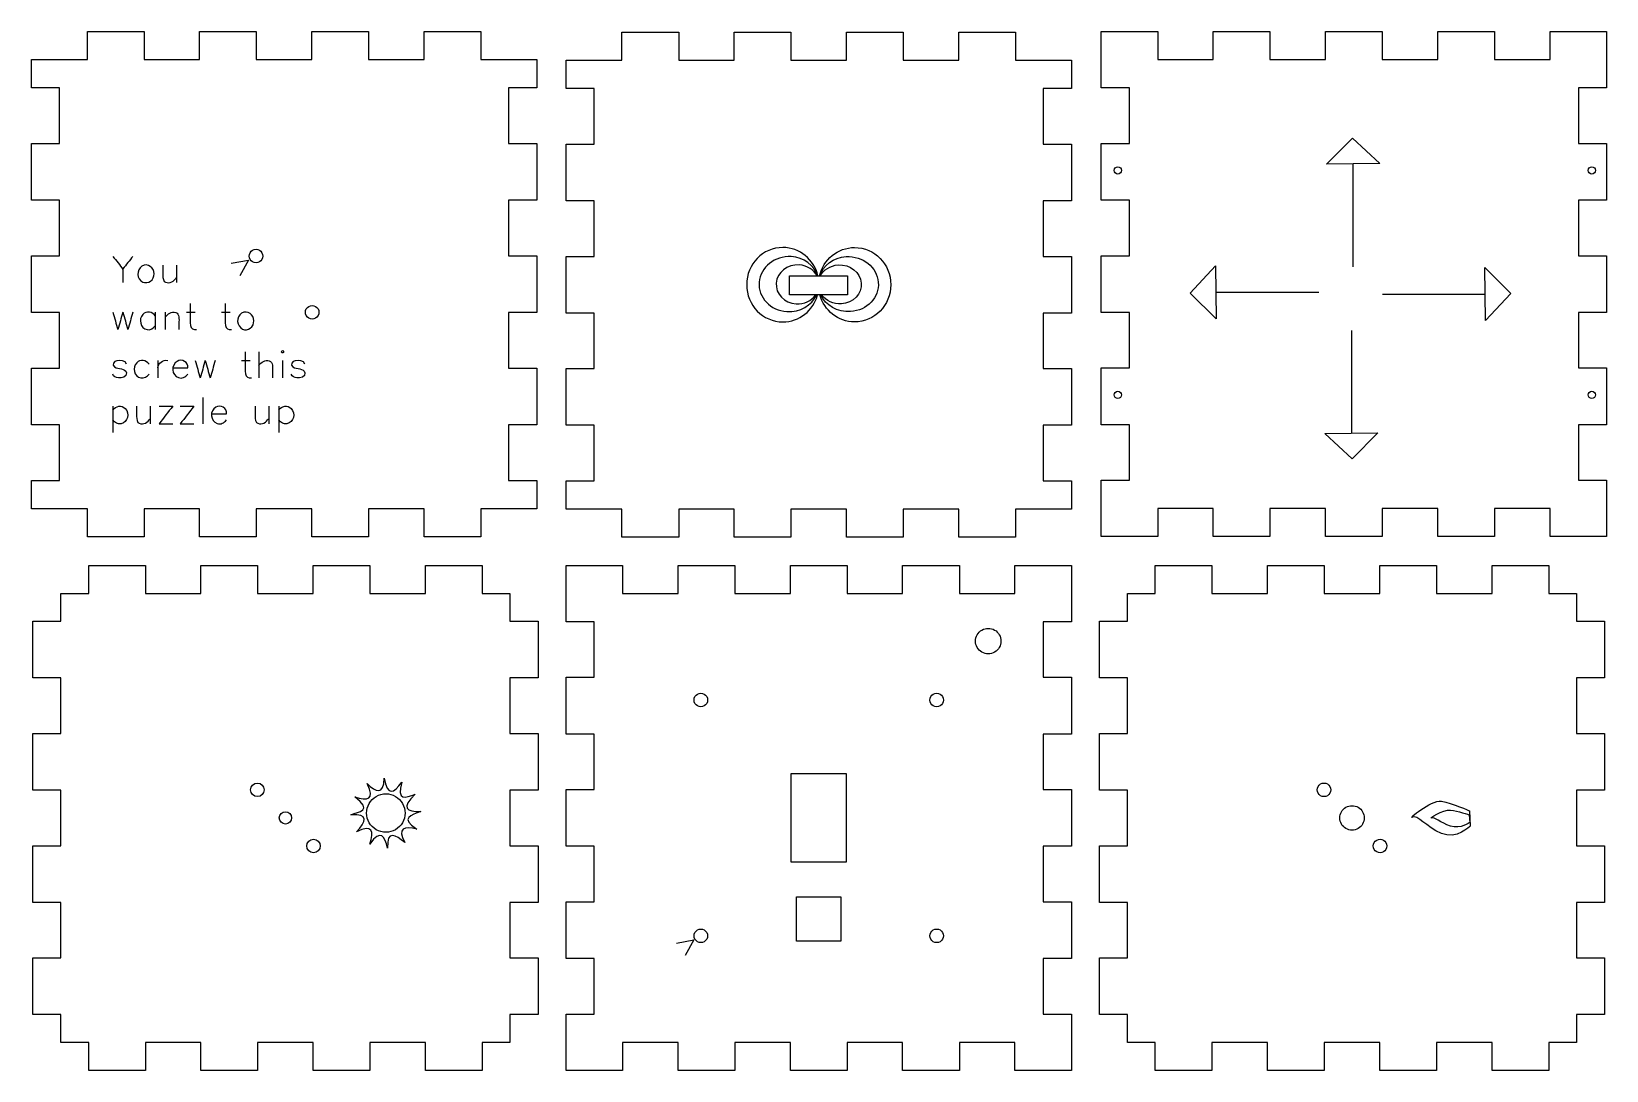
# Model space of a CAD drawing. Extents: x 64 to 1074, y 158 to 824.
import ezdxf

# ---------------------------------------------------------------- set-up
doc = ezdxf.new("R2010")
doc.units = 0
for name, color, linetype in [('box', 7, 'CONTINUOUS'), ('engravings', 7, 'CONTINUOUS'), ('holes', 7, 'CONTINUOUS')]:
    doc.layers.add(name, color=color, linetype=linetype)

msp = doc.modelspace()

# ---------------------------------------------------------------- linework, layer by layer
at = {"layer": 'box', "color": 7}
for points in [[(63.542857, 806.230657), (99.362856, 806.230657), (99.362856, 824.230657), (135.722856, 824.230657), (135.722856, 806.230657), (171.362856, 806.230657), (171.362856, 824.230657), (207.722856, 824.230657), (207.722856, 806.230657), (243.362856, 806.230657), (243.362856, 824.230657), (279.722856, 824.230657), (279.722856, 806.230657), (315.362856, 806.230657), (315.362856, 824.230657), (351.722856, 824.230657), (351.722856, 806.230657), (387.542856, 806.230657), (387.542856, 788.050657), (369.542856, 788.050657), (369.542856, 752.410656), (387.542856, 752.410656), (387.542856, 716.050656), (369.542856, 716.050656), (369.542856, 680.410656), (387.542856, 680.410656), (387.542856, 644.050656), (369.542856, 644.050656), (369.542856, 608.410656), (387.542856, 608.410656), (387.542856, 572.050656), (369.542856, 572.050656), (369.542856, 536.410656), (387.542856, 536.410656), (387.542856, 518.230656), (351.722856, 518.230656), (351.722856, 500.230656), (315.362856, 500.230656), (315.362856, 518.230656), (279.722856, 518.230656), (279.722856, 500.230656), (243.362856, 500.230656), (243.362856, 518.230656), (207.722856, 518.230656), (207.722856, 500.230656), (171.362856, 500.230656), (171.362856, 518.230656), (135.722856, 518.230656), (135.722856, 500.230656), (99.362856, 500.230656), (99.362856, 518.230656), (63.542857, 518.230656), (63.542857, 536.410656), (81.542856, 536.410656), (81.542856, 572.050656), (63.542857, 572.050656), (63.542857, 608.410656), (81.542856, 608.410656), (81.542856, 644.050656), (63.542857, 644.050656), (63.542857, 680.410656), (81.542856, 680.410656), (81.542856, 716.050656), (63.542857, 716.050656), (63.542857, 752.410656), (81.542856, 752.410656), (81.542856, 788.050657), (63.542857, 788.050657), (63.542857, 806.230657)], [(63.542857, 806.230657), (99.362856, 806.230657), (99.362856, 824.230657), (135.722856, 824.230657), (135.722856, 806.230657), (171.362856, 806.230657), (171.362856, 824.230657), (207.722856, 824.230657), (207.722856, 806.230657), (243.362856, 806.230657), (243.362856, 824.230657), (279.722856, 824.230657), (279.722856, 806.230657), (315.362856, 806.230657), (315.362856, 824.230657), (351.722856, 824.230657), (351.722856, 806.230657), (387.542856, 806.230657), (387.542856, 788.050657), (369.542856, 788.050657), (369.542856, 752.410656), (387.542856, 752.410656), (387.542856, 716.050656), (369.542856, 716.050656), (369.542856, 680.410656), (387.542856, 680.410656), (387.542856, 644.050656), (369.542856, 644.050656), (369.542856, 608.410656), (387.542856, 608.410656), (387.542856, 572.050656), (369.542856, 572.050656), (369.542856, 536.410656), (387.542856, 536.410656), (387.542856, 518.230656), (351.722856, 518.230656), (351.722856, 500.230656), (315.362856, 500.230656), (315.362856, 518.230656), (279.722856, 518.230656), (279.722856, 500.230656), (243.362856, 500.230656), (243.362856, 518.230656), (207.722856, 518.230656), (207.722856, 500.230656), (171.362856, 500.230656), (171.362856, 518.230656), (135.722856, 518.230656), (135.722856, 500.230656), (99.362856, 500.230656), (99.362856, 518.230656), (63.542857, 518.230656), (63.542857, 536.410656), (81.542856, 536.410656), (81.542856, 572.050656), (63.542857, 572.050656), (63.542857, 608.410656), (81.542856, 608.410656), (81.542856, 644.050656), (63.542857, 644.050656), (63.542857, 680.410656), (81.542856, 680.410656), (81.542856, 716.050656), (63.542857, 716.050656), (63.542857, 752.410656), (81.542856, 752.410656), (81.542856, 788.050657), (63.542857, 788.050657), (63.542857, 806.230657)], [(406.4, 805.8878), (442.22, 805.8878), (442.22, 823.8878), (478.58, 823.8878), (478.58, 805.8878), (514.22, 805.8878), (514.22, 823.8878), (550.58, 823.8878), (550.58, 805.8878), (586.22, 805.8878), (586.22, 823.8878), (622.58, 823.8878), (622.58, 805.8878), (658.22, 805.8878), (658.22, 823.8878), (694.58, 823.8878), (694.58, 805.8878), (730.4, 805.8878), (730.4, 787.7078), (712.4, 787.7078), (712.4, 752.0678), (730.4, 752.0678), (730.4, 715.7078), (712.4, 715.7078), (712.4, 680.0678), (730.4, 680.0678), (730.4, 643.7078), (712.4, 643.7078), (712.4, 608.0678), (730.4, 608.0678), (730.4, 571.7078), (712.4, 571.7078), (712.4, 536.0678), (730.4, 536.0678), (730.4, 517.8878), (694.58, 517.8878), (694.58, 499.8878), (658.22, 499.8878), (658.22, 517.8878), (622.58, 517.8878), (622.58, 499.8878), (586.22, 499.8878), (586.22, 517.8878), (550.58, 517.8878), (550.58, 499.8878), (514.22, 499.8878), (514.22, 517.8878), (478.58, 517.8878), (478.58, 499.8878), (442.22, 499.8878), (442.22, 517.8878), (406.4, 517.8878), (406.4, 536.0678), (424.4, 536.0678), (424.4, 571.7078), (406.4, 571.7078), (406.4, 608.0678), (424.4, 608.0678), (424.4, 643.7078), (406.4, 643.7078), (406.4, 680.0678), (424.4, 680.0678), (424.4, 715.7078), (406.4, 715.7078), (406.4, 752.0678), (424.4, 752.0678), (424.4, 787.7078), (406.4, 787.7078), (406.4, 805.8878)], [(406.4, 805.8878), (442.22, 805.8878), (442.22, 823.8878), (478.58, 823.8878), (478.58, 805.8878), (514.22, 805.8878), (514.22, 823.8878), (550.58, 823.8878), (550.58, 805.8878), (586.22, 805.8878), (586.22, 823.8878), (622.58, 823.8878), (622.58, 805.8878), (658.22, 805.8878), (658.22, 823.8878), (694.58, 823.8878), (694.58, 805.8878), (730.4, 805.8878), (730.4, 787.7078), (712.4, 787.7078), (712.4, 752.0678), (730.4, 752.0678), (730.4, 715.7078), (712.4, 715.7078), (712.4, 680.0678), (730.4, 680.0678), (730.4, 643.7078), (712.4, 643.7078), (712.4, 608.0678), (730.4, 608.0678), (730.4, 571.7078), (712.4, 571.7078), (712.4, 536.0678), (730.4, 536.0678), (730.4, 517.8878), (694.58, 517.8878), (694.58, 499.8878), (658.22, 499.8878), (658.22, 517.8878), (622.58, 517.8878), (622.58, 499.8878), (586.22, 499.8878), (586.22, 517.8878), (550.58, 517.8878), (550.58, 499.8878), (514.22, 499.8878), (514.22, 517.8878), (478.58, 517.8878), (478.58, 499.8878), (442.22, 499.8878), (442.22, 517.8878), (406.4, 517.8878), (406.4, 536.0678), (424.4, 536.0678), (424.4, 571.7078), (406.4, 571.7078), (406.4, 608.0678), (424.4, 608.0678), (424.4, 643.7078), (406.4, 643.7078), (406.4, 680.0678), (424.4, 680.0678), (424.4, 715.7078), (406.4, 715.7078), (406.4, 752.0678), (424.4, 752.0678), (424.4, 787.7078), (406.4, 787.7078), (406.4, 805.8878)], [(749.6, 824.2878), (785.78, 824.2878), (785.78, 806.2878), (821.42, 806.2878), (821.42, 824.2878), (857.78, 824.2878), (857.78, 806.2878), (893.42, 806.2878), (893.42, 824.2878), (929.78, 824.2878), (929.78, 806.2878), (965.42, 806.2878), (965.42, 824.2878), (1001.78, 824.2878), (1001.78, 806.2878), (1037.42, 806.2878), (1037.42, 824.2878), (1073.6, 824.2878), (1073.6, 788.1078), (1055.6, 788.1078), (1055.6, 752.4678), (1073.6, 752.4678), (1073.6, 716.1078), (1055.6, 716.1078), (1055.6, 680.4678), (1073.6, 680.4678), (1073.6, 644.1078), (1055.6, 644.1078), (1055.6, 608.4678), (1073.6, 608.4678), (1073.6, 572.1078), (1055.6, 572.1078), (1055.6, 536.4678), (1073.6, 536.4678), (1073.6, 500.2878), (1037.42, 500.2878), (1037.42, 518.2878), (1001.78, 518.2878), (1001.78, 500.2878), (965.42, 500.2878), (965.42, 518.2878), (929.78, 518.2878), (929.78, 500.2878), (893.42, 500.2878), (893.42, 518.2878), (857.78, 518.2878), (857.78, 500.2878), (821.42, 500.2878), (821.42, 518.2878), (785.78, 518.2878), (785.78, 500.2878), (749.6, 500.2878), (749.6, 536.4678), (767.6, 536.4678), (767.6, 572.1078), (749.6, 572.1078), (749.6, 608.4678), (767.6, 608.4678), (767.6, 644.1078), (749.6, 644.1078), (749.6, 680.4678), (767.6, 680.4678), (767.6, 716.1078), (749.6, 716.1078), (749.6, 752.4678), (767.6, 752.4678), (767.6, 788.1078), (749.6, 788.1078), (749.6, 824.2878)], [(749.6, 824.2878), (785.78, 824.2878), (785.78, 806.2878), (821.42, 806.2878), (821.42, 824.2878), (857.78, 824.2878), (857.78, 806.2878), (893.42, 806.2878), (893.42, 824.2878), (929.78, 824.2878), (929.78, 806.2878), (965.42, 806.2878), (965.42, 824.2878), (1001.78, 824.2878), (1001.78, 806.2878), (1037.42, 806.2878), (1037.42, 824.2878), (1073.6, 824.2878), (1073.6, 788.1078), (1055.6, 788.1078), (1055.6, 752.4678), (1073.6, 752.4678), (1073.6, 716.1078), (1055.6, 716.1078), (1055.6, 680.4678), (1073.6, 680.4678), (1073.6, 644.1078), (1055.6, 644.1078), (1055.6, 608.4678), (1073.6, 608.4678), (1073.6, 572.1078), (1055.6, 572.1078), (1055.6, 536.4678), (1073.6, 536.4678), (1073.6, 500.2878), (1037.42, 500.2878), (1037.42, 518.2878), (1001.78, 518.2878), (1001.78, 500.2878), (965.42, 500.2878), (965.42, 518.2878), (929.78, 518.2878), (929.78, 500.2878), (893.42, 500.2878), (893.42, 518.2878), (857.78, 518.2878), (857.78, 500.2878), (821.42, 500.2878), (821.42, 518.2878), (785.78, 518.2878), (785.78, 500.2878), (749.6, 500.2878), (749.6, 536.4678), (767.6, 536.4678), (767.6, 572.1078), (749.6, 572.1078), (749.6, 608.4678), (767.6, 608.4678), (767.6, 644.1078), (749.6, 644.1078), (749.6, 680.4678), (767.6, 680.4678), (767.6, 716.1078), (749.6, 716.1078), (749.6, 752.4678), (767.6, 752.4678), (767.6, 788.1078), (749.6, 788.1078), (749.6, 824.2878)], [(82.4, 463.8878), (100.22, 463.8878), (100.22, 481.8878), (136.58, 481.8878), (136.58, 463.8878), (172.22, 463.8878), (172.22, 481.8878), (208.58, 481.8878), (208.58, 463.8878), (244.22, 463.8878), (244.22, 481.8878), (280.58, 481.8878), (280.58, 463.8878), (316.22, 463.8878), (316.22, 481.8878), (352.58, 481.8878), (352.58, 463.8878), (370.4, 463.8878), (370.4, 446.0678), (388.4, 446.0678), (388.4, 409.7078), (370.4, 409.7078), (370.4, 374.0678), (388.4, 374.0678), (388.4, 337.7078), (370.4, 337.7078), (370.4, 302.0678), (388.4, 302.0678), (388.4, 265.7078), (370.4, 265.7078), (370.4, 230.0678), (388.4, 230.0678), (388.4, 193.7078), (370.4, 193.7078), (370.4, 175.8878), (352.58, 175.8878), (352.58, 157.8878), (316.22, 157.8878), (316.22, 175.8878), (280.58, 175.8878), (280.58, 157.8878), (244.22, 157.8878), (244.22, 175.8878), (208.58, 175.8878), (208.58, 157.8878), (172.22, 157.8878), (172.22, 175.8878), (136.58, 175.8878), (136.58, 157.8878), (100.22, 157.8878), (100.22, 175.8878), (82.4, 175.8878), (82.4, 193.7078), (64.4, 193.7078), (64.4, 230.0678), (82.4, 230.0678), (82.4, 265.7078), (64.4, 265.7078), (64.4, 302.0678), (82.4, 302.0678), (82.4, 337.7078), (64.4, 337.7078), (64.4, 374.0678), (82.4, 374.0678), (82.4, 409.7078), (64.4, 409.7078), (64.4, 446.0678), (82.4, 446.0678), (82.4, 463.8878)], [(82.4, 463.8878), (100.22, 463.8878), (100.22, 481.8878), (136.58, 481.8878), (136.58, 463.8878), (172.22, 463.8878), (172.22, 481.8878), (208.58, 481.8878), (208.58, 463.8878), (244.22, 463.8878), (244.22, 481.8878), (280.58, 481.8878), (280.58, 463.8878), (316.22, 463.8878), (316.22, 481.8878), (352.58, 481.8878), (352.58, 463.8878), (370.4, 463.8878), (370.4, 446.0678), (388.4, 446.0678), (388.4, 409.7078), (370.4, 409.7078), (370.4, 374.0678), (388.4, 374.0678), (388.4, 337.7078), (370.4, 337.7078), (370.4, 302.0678), (388.4, 302.0678), (388.4, 265.7078), (370.4, 265.7078), (370.4, 230.0678), (388.4, 230.0678), (388.4, 193.7078), (370.4, 193.7078), (370.4, 175.8878), (352.58, 175.8878), (352.58, 157.8878), (316.22, 157.8878), (316.22, 175.8878), (280.58, 175.8878), (280.58, 157.8878), (244.22, 157.8878), (244.22, 175.8878), (208.58, 175.8878), (208.58, 157.8878), (172.22, 157.8878), (172.22, 175.8878), (136.58, 175.8878), (136.58, 157.8878), (100.22, 157.8878), (100.22, 175.8878), (82.4, 175.8878), (82.4, 193.7078), (64.4, 193.7078), (64.4, 230.0678), (82.4, 230.0678), (82.4, 265.7078), (64.4, 265.7078), (64.4, 302.0678), (82.4, 302.0678), (82.4, 337.7078), (64.4, 337.7078), (64.4, 374.0678), (82.4, 374.0678), (82.4, 409.7078), (64.4, 409.7078), (64.4, 446.0678), (82.4, 446.0678), (82.4, 463.8878)], [(406.4, 481.8878), (442.58, 481.8878), (442.58, 463.8878), (478.22, 463.8878), (478.22, 481.8878), (514.58, 481.8878), (514.58, 463.8878), (550.22, 463.8878), (550.22, 481.8878), (586.58, 481.8878), (586.58, 463.8878), (622.22, 463.8878), (622.22, 481.8878), (658.58, 481.8878), (658.58, 463.8878), (694.22, 463.8878), (694.22, 481.8878), (730.4, 481.8878), (730.4, 445.7078), (712.4, 445.7078), (712.4, 410.0678), (730.4, 410.0678), (730.4, 373.7078), (712.4, 373.7078), (712.4, 338.0678), (730.4, 338.0678), (730.4, 301.7078), (712.4, 301.7078), (712.4, 266.0678), (730.4, 266.0678), (730.4, 229.7078), (712.4, 229.7078), (712.4, 194.0678), (730.4, 194.0678), (730.4, 157.8878), (694.22, 157.8878), (694.22, 175.8878), (658.58, 175.8878), (658.58, 157.8878), (622.22, 157.8878), (622.22, 175.8878), (586.58, 175.8878), (586.58, 157.8878), (550.22, 157.8878), (550.22, 175.8878), (514.58, 175.8878), (514.58, 157.8878), (478.22, 157.8878), (478.22, 175.8878), (442.58, 175.8878), (442.58, 157.8878), (406.4, 157.8878), (406.4, 194.0678), (424.4, 194.0678), (424.4, 229.7078), (406.4, 229.7078), (406.4, 266.0678), (424.4, 266.0678), (424.4, 301.7078), (406.4, 301.7078), (406.4, 338.0678), (424.4, 338.0678), (424.4, 373.7078), (406.4, 373.7078), (406.4, 410.0678), (424.4, 410.0678), (424.4, 445.7078), (406.4, 445.7078), (406.4, 481.8878)], [(406.4, 481.8878), (442.58, 481.8878), (442.58, 463.8878), (478.22, 463.8878), (478.22, 481.8878), (514.58, 481.8878), (514.58, 463.8878), (550.22, 463.8878), (550.22, 481.8878), (586.58, 481.8878), (586.58, 463.8878), (622.22, 463.8878), (622.22, 481.8878), (658.58, 481.8878), (658.58, 463.8878), (694.22, 463.8878), (694.22, 481.8878), (730.4, 481.8878), (730.4, 445.7078), (712.4, 445.7078), (712.4, 410.0678), (730.4, 410.0678), (730.4, 373.7078), (712.4, 373.7078), (712.4, 338.0678), (730.4, 338.0678), (730.4, 301.7078), (712.4, 301.7078), (712.4, 266.0678), (730.4, 266.0678), (730.4, 229.7078), (712.4, 229.7078), (712.4, 194.0678), (730.4, 194.0678), (730.4, 157.8878), (694.22, 157.8878), (694.22, 175.8878), (658.58, 175.8878), (658.58, 157.8878), (622.22, 157.8878), (622.22, 175.8878), (586.58, 175.8878), (586.58, 157.8878), (550.22, 157.8878), (550.22, 175.8878), (514.58, 175.8878), (514.58, 157.8878), (478.22, 157.8878), (478.22, 175.8878), (442.58, 175.8878), (442.58, 157.8878), (406.4, 157.8878), (406.4, 194.0678), (424.4, 194.0678), (424.4, 229.7078), (406.4, 229.7078), (406.4, 266.0678), (424.4, 266.0678), (424.4, 301.7078), (406.4, 301.7078), (406.4, 338.0678), (424.4, 338.0678), (424.4, 373.7078), (406.4, 373.7078), (406.4, 410.0678), (424.4, 410.0678), (424.4, 445.7078), (406.4, 445.7078), (406.4, 481.8878)], [(766.4, 463.8878), (784.22, 463.8878), (784.22, 481.8878), (820.58, 481.8878), (820.58, 463.8878), (856.22, 463.8878), (856.22, 481.8878), (892.58, 481.8878), (892.58, 463.8878), (928.22, 463.8878), (928.22, 481.8878), (964.58, 481.8878), (964.58, 463.8878), (1000.22, 463.8878), (1000.22, 481.8878), (1036.58, 481.8878), (1036.58, 463.8878), (1054.4, 463.8878), (1054.4, 446.0678), (1072.4, 446.0678), (1072.4, 409.7078), (1054.4, 409.7078), (1054.4, 374.0678), (1072.4, 374.0678), (1072.4, 337.7078), (1054.4, 337.7078), (1054.4, 302.0678), (1072.4, 302.0678), (1072.4, 265.7078), (1054.4, 265.7078), (1054.4, 230.0678), (1072.4, 230.0678), (1072.4, 193.7078), (1054.4, 193.7078), (1054.4, 175.8878), (1036.58, 175.8878), (1036.58, 157.8878), (1000.22, 157.8878), (1000.22, 175.8878), (964.58, 175.8878), (964.58, 157.8878), (928.22, 157.8878), (928.22, 175.8878), (892.58, 175.8878), (892.58, 157.8878), (856.22, 157.8878), (856.22, 175.8878), (820.58, 175.8878), (820.58, 157.8878), (784.22, 157.8878), (784.22, 175.8878), (766.4, 175.8878), (766.4, 193.7078), (748.4, 193.7078), (748.4, 230.0678), (766.4, 230.0678), (766.4, 265.7078), (748.4, 265.7078), (748.4, 302.0678), (766.4, 302.0678), (766.4, 337.7078), (748.4, 337.7078), (748.4, 374.0678), (766.4, 374.0678), (766.4, 409.7078), (748.4, 409.7078), (748.4, 446.0678), (766.4, 446.0678), (766.4, 463.8878)], [(766.4, 463.8878), (784.22, 463.8878), (784.22, 481.8878), (820.58, 481.8878), (820.58, 463.8878), (856.22, 463.8878), (856.22, 481.8878), (892.58, 481.8878), (892.58, 463.8878), (928.22, 463.8878), (928.22, 481.8878), (964.58, 481.8878), (964.58, 463.8878), (1000.22, 463.8878), (1000.22, 481.8878), (1036.58, 481.8878), (1036.58, 463.8878), (1054.4, 463.8878), (1054.4, 446.0678), (1072.4, 446.0678), (1072.4, 409.7078), (1054.4, 409.7078), (1054.4, 374.0678), (1072.4, 374.0678), (1072.4, 337.7078), (1054.4, 337.7078), (1054.4, 302.0678), (1072.4, 302.0678), (1072.4, 265.7078), (1054.4, 265.7078), (1054.4, 230.0678), (1072.4, 230.0678), (1072.4, 193.7078), (1054.4, 193.7078), (1054.4, 175.8878), (1036.58, 175.8878), (1036.58, 157.8878), (1000.22, 157.8878), (1000.22, 175.8878), (964.58, 175.8878), (964.58, 157.8878), (928.22, 157.8878), (928.22, 175.8878), (892.58, 175.8878), (892.58, 157.8878), (856.22, 157.8878), (856.22, 175.8878), (820.58, 175.8878), (820.58, 157.8878), (784.22, 157.8878), (784.22, 175.8878), (766.4, 175.8878), (766.4, 193.7078), (748.4, 193.7078), (748.4, 230.0678), (766.4, 230.0678), (766.4, 265.7078), (748.4, 265.7078), (748.4, 302.0678), (766.4, 302.0678), (766.4, 337.7078), (748.4, 337.7078), (748.4, 374.0678), (766.4, 374.0678), (766.4, 409.7078), (748.4, 409.7078), (748.4, 446.0678), (766.4, 446.0678), (766.4, 463.8878)]]:
    msp.add_lwpolyline(points, dxfattribs=at)
at = {"layer": 'box', "color": 5}
for points in [[(762.49926, 735.19322), (762.49926, 735.19322)], [(1066.499264, 735.193219), (1066.499264, 735.193219)], [(762.49926, 591.193219), (762.49926, 591.193219)], [(1066.499264, 591.193219), (1066.499264, 591.193219)]]:
    msp.add_lwpolyline(points, dxfattribs=at)
for points in [[(757.856314, 735.19322), (757.856314, 736.475338), (758.895676, 737.514693), (760.177787, 737.514693)], [(760.177787, 737.514693), (761.459898, 737.514693), (762.49926, 736.475338), (762.49926, 735.19322)], [(1061.856318, 735.193219), (1061.856318, 736.475336), (1062.89568, 737.514692), (1064.177791, 737.514692)], [(1064.177791, 737.514692), (1065.459902, 737.514692), (1066.499264, 736.475336), (1066.499264, 735.193219)], [(760.177787, 732.871747), (758.895676, 732.871747), (757.856314, 733.911103), (757.856314, 735.19322)], [(762.49926, 735.19322), (762.49926, 733.911103), (761.459898, 732.871747), (760.177787, 732.871747)], [(1064.177791, 732.871746), (1062.89568, 732.871746), (1061.856318, 733.911101), (1061.856318, 735.193219)], [(1066.499264, 735.193219), (1066.499264, 733.911101), (1065.459902, 732.871746), (1064.177791, 732.871746)], [(757.856314, 591.193219), (757.856314, 592.475336), (758.895676, 593.514692), (760.177787, 593.514692)], [(760.177787, 588.871746), (758.895676, 588.871746), (757.856314, 589.911101), (757.856314, 591.193219)], [(760.177787, 593.514692), (761.459898, 593.514692), (762.49926, 592.475336), (762.49926, 591.193219)], [(762.49926, 591.193219), (762.49926, 589.911101), (761.459898, 588.871746), (760.177787, 588.871746)], [(1061.856318, 591.193219), (1061.856318, 592.475336), (1062.89568, 593.514692), (1064.177791, 593.514692)], [(1064.177791, 588.871746), (1062.89568, 588.871746), (1061.856318, 589.911101), (1061.856318, 591.193219)], [(1064.177791, 593.514692), (1065.459902, 593.514692), (1066.499264, 592.475336), (1066.499264, 591.193219)], [(1066.499264, 591.193219), (1066.499264, 589.911101), (1065.459902, 588.871746), (1064.177791, 588.871746)]]:
    msp.add_open_spline(points, degree=3, dxfattribs=at)
at = {"layer": 'engravings', "color": 1}
for points in [[(928.13136, 739.619104), (894.13136, 739.119104), (910.63136, 755.919104), (928.13136, 739.619104)], [(911.13136, 673.419104), (911.13136, 739.419104)], [(191.6, 675.6), (202.8, 677.6), (197.2, 667.6)], [(135.732294, 674.429642), (135.732294, 674.429642)], [(549.723189, 667.549208), (586.783009, 667.549208), (586.783009, 655.42054), (549.723189, 655.42054), (549.723189, 667.549208)], [(822.824731, 673.969362), (823.324731, 639.969362), (806.524731, 656.469362), (822.824731, 673.969362)], [(996.043832, 638.837976), (995.543832, 672.837976), (1012.343832, 656.337976), (996.043832, 638.837976)], [(522.200181, 661.887798), (522.200181, 661.887798)], [(530.183658, 663.472977), (530.183658, 663.472977), (530.183658, 663.472977)], [(541.135151, 662.952198), (541.135151, 662.952198), (541.135151, 662.952198)], [(595.664856, 662.952198), (595.664856, 662.952198), (595.664856, 662.952198)], [(606.61635, 663.472977), (606.61635, 663.472977), (606.61635, 663.472977)], [(614.599827, 661.887798), (614.599827, 661.887798)], [(889.024731, 656.969362), (823.024731, 656.969362)], [(929.843832, 655.837976), (995.843832, 655.837976)], [(199.732296, 644.259735), (199.732296, 644.259735)], [(910, 632.6), (910, 566.6)], [(223.732296, 618.889874), (223.732296, 618.889874)], [(893, 566.4), (927, 566.9), (910.5, 550.1), (893, 566.4)], [(313.213688, 324.028152), (313.213688, 324.028152)], [(985.68296, 324.36384), (986.08296, 314.56384)], [(303.137811, 323.000004), (303.137811, 323.000004)], [(985.584712, 321.85056), (985.851584, 316.93592)], [(477.2, 239.6), (488.4, 241.6), (482.8, 231.6)]]:
    msp.add_lwpolyline(points, dxfattribs=at)
for points in [[(115.732294, 680.029642), (117.790902, 677.224593), (120.425782, 674.621689), (122.132294, 671.693132)], [(128.532294, 680.029642), (126.398961, 677.362975), (124.265628, 674.696308), (122.132294, 672.029642)], [(545.384476, 685.74591), (532.580143, 685.74591), (522.200181, 675.064269), (522.200181, 661.887798)], [(550.778445, 679.870693), (540.173709, 680.536835), (530.953106, 673.19533), (530.183658, 663.472977)], [(567.906854, 667.571364), (565.429353, 678.003788), (556.285512, 685.74591), (545.384476, 685.74591)], [(567.779592, 667.558609), (565.500846, 674.284167), (558.91408, 679.359643), (550.778445, 679.870693)], [(568.893153, 667.571364), (571.370655, 678.003788), (580.514496, 685.74591), (591.415532, 685.74591)], [(569.020416, 667.558609), (571.299162, 674.284167), (577.885928, 679.359643), (586.021562, 679.870693)], [(586.021562, 679.870693), (596.626298, 680.536835), (605.846902, 673.19533), (606.61635, 663.472977)], [(591.415532, 685.74591), (604.219865, 685.74591), (614.599827, 675.064269), (614.599827, 661.887798)], [(122.132294, 671.693132), (122.132294, 668.871969), (122.132294, 666.050805), (122.132294, 663.229642)], [(135.732294, 674.429642), (131.552036, 673.212055), (130.300887, 667.12779), (133.722035, 664.439901)], [(133.722035, 664.439901), (136.456718, 661.623866), (141.503581, 663.837032), (141.970776, 667.545088)], [(141.970776, 667.545088), (142.959852, 671.257845), (139.664895, 675.254494), (135.732294, 674.429642)], [(147.732294, 674.429642), (147.97468, 670.959035), (147.088351, 667.305262), (148.532294, 664.029642)], [(156.532294, 674.429642), (156.532294, 670.696308), (156.532294, 666.962975), (156.532294, 663.229642)], [(555.900976, 674.560123), (548.297709, 675.031684), (541.686824, 669.83464), (541.135151, 662.952198)], [(567.429414, 667.39425), (565.386886, 671.368262), (561.081988, 674.238794), (555.900976, 674.560123)], [(569.370594, 667.39425), (571.413122, 671.368262), (575.71802, 674.238794), (580.899032, 674.560123)], [(580.899032, 674.560123), (588.502299, 675.031684), (595.113183, 669.83464), (595.664856, 662.952198)], [(148.532294, 664.029642), (150.936766, 662.280879), (154.204914, 663.369541), (155.797932, 665.695279)], [(155.797932, 665.695279), (156.042719, 665.940066), (156.287507, 666.184854), (156.532294, 666.429642)], [(522.200181, 661.887798), (522.200181, 648.711326), (532.580143, 638.029694), (545.384476, 638.029694)], [(530.183658, 663.472977), (529.414205, 653.750624), (537.387277, 645.329091), (547.992017, 644.662944)], [(541.135151, 662.952198), (540.583479, 656.069756), (546.299925, 650.108161), (553.903193, 649.6366)], [(595.664856, 662.952198), (596.216529, 656.069756), (590.500083, 650.108161), (582.896815, 649.6366)], [(606.61635, 663.472977), (607.385803, 653.750624), (599.412731, 645.329091), (588.807991, 644.662944)], [(614.599827, 661.887798), (614.599827, 648.711326), (604.219865, 638.029694), (591.415532, 638.029694)], [(165.332294, 649.859735), (165.47545, 645.125293), (165.04666, 640.298037), (165.545122, 635.621253)], [(187.732294, 649.859735), (187.87545, 645.125293), (187.44666, 640.298037), (187.945122, 635.621253)], [(545.384476, 638.029694), (555.995572, 638.029694), (564.941707, 645.365445), (567.695116, 655.377613)], [(547.992017, 644.662944), (556.403402, 644.134579), (563.944001, 648.644007), (567.08734, 655.38344)], [(553.903193, 649.6366), (559.030374, 649.318607), (563.706281, 651.578314), (566.377211, 655.1943)], [(591.415532, 638.029694), (580.804435, 638.029694), (571.858301, 645.365445), (569.104892, 655.377613)], [(588.807991, 644.662944), (580.396606, 644.134579), (572.856007, 648.644007), (569.712668, 655.38344)], [(582.896815, 649.6366), (577.769634, 649.318607), (573.093726, 651.578314), (570.422797, 655.1943)], [(115.732294, 644.259735), (116.798961, 640.526402), (117.865628, 636.793069), (118.932294, 633.059735)], [(122.132294, 644.259735), (121.065628, 640.526402), (119.998961, 636.793069), (118.932294, 633.059735)], [(122.132294, 644.259735), (123.198961, 640.526402), (124.265628, 636.793069), (125.332294, 633.059735)], [(128.532294, 644.259735), (127.465628, 640.526402), (126.398961, 636.793069), (125.332294, 633.059735)], [(135.01845, 642.74589), (131.838546, 639.927471), (133.425018, 633.798991), (137.668804, 633.059735)], [(142.932294, 641.859735), (141.224892, 644.489478), (137.13381, 645.322848), (135.01845, 642.74589)], [(142.932294, 644.259735), (142.932294, 640.526402), (142.932294, 636.793069), (142.932294, 633.059735)], [(149.332294, 641.059735), (150.97817, 643.032528), (153.291346, 645.096418), (156.033278, 644.109243)], [(149.332294, 644.259735), (149.332294, 640.526402), (149.332294, 636.793069), (149.332294, 633.059735)], [(156.033278, 644.109243), (158.726478, 643.17933), (158.028444, 639.636489), (158.132294, 637.35813)], [(158.132294, 637.35813), (158.132294, 635.925332), (158.132294, 634.492534), (158.132294, 633.059735)], [(162.932294, 644.259735), (164.798961, 644.259735), (166.665628, 644.259735), (168.532294, 644.259735)], [(185.332294, 644.259735), (187.198961, 644.259735), (189.065628, 644.259735), (190.932294, 644.259735)], [(199.732296, 644.259735), (195.552038, 643.042149), (194.300886, 636.957883), (197.722038, 634.269994)], [(197.722038, 634.269994), (200.45672, 631.45396), (205.503584, 633.667126), (205.970776, 637.375182)], [(205.970776, 637.375182), (206.959856, 641.087938), (203.664896, 645.084588), (199.732296, 644.259735)], [(137.668804, 633.059735), (139.89533, 632.657052), (141.564389, 633.810942), (142.932294, 635.459735)], [(165.545122, 635.621253), (165.679622, 633.614311), (167.518498, 632.789598), (169.332294, 633.059735)], [(187.945122, 635.621253), (188.079622, 633.614311), (189.918498, 632.789598), (191.732294, 633.059735)], [(200.532296, 618.889874), (200.675416, 614.155442), (200.246712, 609.328214), (200.745112, 604.651434)], [(209.332296, 618.889874), (209.332296, 613.289874), (209.332296, 607.689874), (209.332296, 602.089874)], [(223.732296, 618.889874), (225.630112, 616.405822), (225.589856, 621.369042), (223.732296, 618.889874)], [(118.293855, 613.077061), (116.167191, 613.086813), (114.92088, 610.367443), (116.833257, 609.139392)], [(116.833257, 609.139392), (119.234371, 607.483119), (123.567406, 608.743681), (124.532294, 605.289874)], [(124.532294, 610.889874), (123.85935, 613.483549), (120.454693, 613.580631), (118.293855, 613.077061)], [(131.018498, 611.776077), (127.83855, 608.957671), (129.424987, 602.829172), (133.668782, 602.089874)], [(138.932294, 610.889874), (137.224895, 613.519587), (133.133878, 614.352975), (131.018498, 611.776077)], [(144.532294, 608.489874), (145.009626, 611.55019), (147.763858, 613.911874), (150.932294, 613.289874)], [(144.532294, 613.289874), (144.532294, 609.55654), (144.532294, 605.823207), (144.532294, 602.089874)], [(156.928442, 612.687947), (152.892362, 610.538648), (153.374514, 603.786674), (157.736147, 602.287947)], [(154.132294, 608.489874), (157.332294, 608.489874), (160.532294, 608.489874), (163.732294, 608.489874)], [(163.732294, 608.489874), (164.425238, 612.116074), (159.822882, 614.687252), (156.928442, 612.687947)], [(168.532294, 613.289874), (169.598961, 609.55654), (170.665628, 605.823207), (171.732294, 602.089874)], [(174.932294, 613.289874), (173.865628, 609.55654), (172.798961, 605.823207), (171.732294, 602.089874)], [(174.932294, 613.289874), (175.998961, 609.55654), (177.065628, 605.823207), (178.132294, 602.089874)], [(181.332294, 613.289874), (180.265628, 609.55654), (179.198961, 605.823207), (178.132294, 602.089874)], [(198.132297, 613.289874), (199.99896, 613.289874), (201.865632, 613.289874), (203.732296, 613.289874)], [(209.332296, 610.089874), (210.978184, 612.062658), (213.291328, 614.126527), (216.033256, 613.139392)], [(216.033256, 613.139392), (218.726384, 612.209527), (218.02848, 608.666826), (218.132296, 606.388515)], [(218.132296, 606.388515), (218.132296, 604.955635), (218.132296, 603.522754), (218.132296, 602.089874)], [(224.532296, 613.289874), (224.532296, 609.55654), (224.532296, 605.823207), (224.532296, 602.089874)], [(232.693856, 613.077061), (230.567192, 613.086813), (229.32088, 610.367443), (231.233256, 609.139392)], [(231.233256, 609.139392), (233.634376, 607.483119), (237.967408, 608.743681), (238.932296, 605.289874)], [(238.932296, 610.889874), (238.259352, 613.483549), (234.854696, 613.580631), (232.693856, 613.077061)], [(119.313372, 602.089874), (117.722176, 602.328945), (116.121863, 602.693766), (115.732294, 604.489874)], [(124.532294, 605.289874), (124.799487, 602.46673), (121.492572, 601.877254), (119.313372, 602.089874)], [(133.668782, 602.089874), (135.895308, 601.687207), (137.564385, 602.84107), (138.932294, 604.489874)], [(157.736147, 602.287947), (160.047938, 601.434586), (162.300051, 602.62393), (163.732294, 604.489874)], [(200.745112, 604.651434), (200.87964, 602.64449), (202.718456, 601.819731), (204.532296, 602.089874)], [(233.713376, 602.089874), (232.122176, 602.328945), (230.521864, 602.693766), (230.132296, 604.489874)], [(238.932296, 605.289874), (239.199488, 602.46673), (235.892576, 601.877254), (233.713376, 602.089874)], [(173.332294, 589.519968), (173.332294, 583.919968), (173.332294, 578.319968), (173.332294, 572.719968)], [(115.732295, 581.519968), (117.439694, 584.14968), (121.53071, 584.983072), (123.646091, 582.406168)], [(115.732295, 583.919968), (115.732295, 578.319968), (115.732295, 572.719968), (115.732295, 567.119968)], [(123.646091, 582.406168), (126.826038, 579.587768), (125.239602, 573.459264), (120.995807, 572.719968)], [(130.932294, 583.919968), (131.174656, 580.44936), (130.288394, 576.795592), (131.732294, 573.519968)], [(138.997821, 575.185496), (139.242646, 575.43032), (139.48747, 575.675144), (139.732294, 575.919968)], [(139.732294, 583.919968), (139.732294, 580.186632), (139.732294, 576.453304), (139.732294, 572.719968)], [(154.132294, 583.919968), (151.198961, 580.186632), (148.265628, 576.453304), (145.332294, 572.719968)], [(145.332294, 583.919968), (148.265628, 583.919968), (151.198961, 583.919968), (154.132294, 583.919968)], [(167.732294, 583.919968), (164.798961, 580.186632), (161.865628, 576.453304), (158.932294, 572.719968)], [(158.932294, 583.919968), (161.865628, 583.919968), (164.798961, 583.919968), (167.732294, 583.919968)], [(181.728442, 583.31804), (177.692362, 581.168744), (178.174514, 574.416768), (182.536147, 572.91804)], [(178.932294, 579.119968), (182.132294, 579.119968), (185.332294, 579.119968), (188.532294, 579.119968)], [(188.532294, 579.119968), (189.225238, 582.746168), (184.622882, 585.317344), (181.728442, 583.31804)], [(206.932288, 583.919968), (207.174648, 580.44936), (206.288384, 576.795592), (207.732288, 573.519968)], [(214.997816, 575.185496), (215.24264, 575.43032), (215.487464, 575.675144), (215.732288, 575.919968)], [(215.732288, 583.919968), (215.732288, 580.186632), (215.732288, 576.453304), (215.732288, 572.719968)], [(222.132288, 581.519968), (223.839688, 584.14968), (227.930704, 584.983072), (230.046088, 582.406168)], [(222.132288, 583.919968), (222.132288, 578.319968), (222.132288, 572.719968), (222.132288, 567.119968)], [(230.046088, 582.406168), (233.226032, 579.587768), (231.639592, 573.459264), (227.3958, 572.719968)], [(120.995807, 572.719968), (118.769281, 572.317304), (117.100205, 573.471168), (115.732295, 575.119968)], [(131.732294, 573.519968), (134.136708, 571.771272), (137.404815, 572.8598), (138.997821, 575.185496)], [(145.332294, 572.719968), (148.265628, 572.719968), (151.198961, 572.719968), (154.132294, 572.719968)], [(158.932294, 572.719968), (161.865628, 572.719968), (164.798961, 572.719968), (167.732294, 572.719968)], [(182.536147, 572.91804), (184.847938, 572.06468), (187.100051, 573.254024), (188.532294, 575.119968)], [(207.732288, 573.519968), (210.136704, 571.771272), (213.404808, 572.8598), (214.997816, 575.185496)], [(227.3958, 572.719968), (225.169272, 572.317304), (223.5002, 573.471168), (222.132288, 575.119968)], [(278.702752, 341.896752), (284.54104, 336.480056), (289.365728, 334.171744), (289.771848, 345.413688)], [(289.771848, 345.413688), (291.695312, 333.745352), (295.91536, 335.4738), (301.11644, 342.924904)], [(270.875096, 333.31644), (278.873168, 331.006152), (284.118776, 331.336744), (278.702752, 341.896752)], [(278.46219, 323.000004), (278.46219, 327.407879), (280.813763, 331.480924), (284.631095, 333.684861)], [(284.631095, 333.684861), (288.448427, 335.888799), (293.151574, 335.888799), (296.968906, 333.684861)], [(296.968906, 333.684861), (300.786238, 331.480924), (303.137811, 327.407879), (303.137811, 323.000004)], [(301.11644, 342.924904), (297.40336, 330.573288), (303.388712, 332.596136), (309.696752, 335.097248)], [(309.696752, 335.097248), (300.239968, 326.301416), (304.110232, 323.907792), (313.213688, 324.028152)], [(268.386312, 321.971848), (273.59856, 323.964544), (282.687976, 324.37472), (270.875096, 333.31644)], [(313.213688, 324.028152), (307.279488, 321.690352), (299.227864, 319.951408), (310.724904, 312.68356)], [(949.08296, 320.36384), (945.88296, 318.56384), (960.68296, 331.56384), (967.68296, 330.56384)], [(961.16564, 319.84456), (959.03064, 318.94192), (968.905016, 325.46136), (973.575336, 324.95984)], [(967.68296, 330.56384), (974.68296, 329.56384), (985.68296, 324.36384), (985.68296, 324.36384)], [(973.575336, 324.95984), (978.245648, 324.4584), (985.584712, 321.85056), (985.584712, 321.85056)], [(271.903248, 310.902752), (278.151824, 317.621384), (279.944632, 322.521336), (268.386312, 321.971848)], [(280.48356, 303.075096), (283.248976, 311.386896), (282.414944, 316.049944), (271.903248, 310.902752)], [(284.631095, 312.315146), (280.813763, 314.519084), (278.46219, 318.592129), (278.46219, 323.000004)], [(291.828152, 300.586312), (289.998576, 307.944864), (287.540672, 313.20176), (280.48356, 303.075096)], [(303.137811, 323.000004), (303.137811, 318.592129), (300.786238, 314.519084), (296.968906, 312.315146)], [(310.724904, 312.68356), (302.474232, 314.614824), (297.868832, 313.450112), (302.897248, 304.103248)], [(967.68296, 309.96384), (957.88296, 314.16384), (952.28296, 322.16384), (949.08296, 320.36384)], [(973.575336, 314.62904), (967.036896, 316.73528), (963.30064, 320.74728), (961.16564, 319.84456)], [(986.08296, 314.56384), (986.08296, 314.56384), (977.48296, 305.76384), (967.68296, 309.96384)], [(985.851584, 316.93592), (985.851584, 316.93592), (980.113768, 312.52272), (973.575336, 314.62904)], [(296.968906, 312.315146), (293.151574, 310.111209), (288.448427, 310.111209), (284.631095, 312.315146)], [(302.897248, 304.103248), (296.973008, 308.932288), (291.469936, 312.630176), (291.828152, 300.586312)]]:
    msp.add_open_spline(points, degree=3, dxfattribs=at)
at = {"layer": 'holes', "color": 5}
for points in [[(211.886634, 680.230653), (211.886635, 680.230653)], [(247.886634, 644.230661), (247.886635, 644.230661)], [(685.281961, 433.31504), (685.281961, 433.31504)], [(497.129608, 395.501971), (497.129609, 395.501971)], [(648.357946, 395.501971), (648.357947, 395.501971)], [(550.746776, 348.32588), (586.053276, 348.32588), (586.053276, 291.449684), (550.746776, 291.449684), (550.746776, 348.32588)], [(212.743779, 337.887797), (212.743779, 337.887797)], [(896.743778, 337.887797), (896.743779, 337.887797)], [(230.32534, 319.887826), (230.32534, 319.887826)], [(918.250709, 319.887823), (918.250712, 319.887823)], [(248.743779, 301.887805), (248.743779, 301.887805)], [(932.743778, 301.887805), (932.743779, 301.887805)], [(554.179296, 269.273536), (582.579296, 269.273536), (582.579296, 240.873536), (554.179296, 240.873536), (554.179296, 269.273536)], [(497.129606, 244.273629), (497.129607, 244.273629)], [(648.357946, 244.273629), (648.357947, 244.273629)], [(648.357946, 244.273629), (648.357947, 244.273629)]]:
    msp.add_lwpolyline(points, dxfattribs=at)
for points in [[(205.370968, 676.468832), (204.026999, 677.244773), (203.19908, 678.678771), (203.199081, 680.230653)], [(203.199081, 680.230653), (203.199081, 681.782535), (204.027, 683.216533), (205.370969, 683.992474)], [(205.370969, 683.992474), (206.714939, 684.768415), (208.370777, 684.768415), (209.714746, 683.992474)], [(211.886633, 680.230653), (211.886633, 678.678771), (211.058714, 677.244773), (209.714745, 676.468832)], [(209.714746, 683.992474), (211.058715, 683.216533), (211.886634, 681.782535), (211.886634, 680.230653)], [(209.714745, 676.468832), (208.370776, 675.692891), (206.714937, 675.692891), (205.370968, 676.468832)], [(239.199081, 644.230661), (239.199081, 645.782543), (240.027, 647.216541), (241.370969, 647.992482)], [(241.370969, 647.992482), (242.714939, 648.768423), (244.370777, 648.768423), (245.714746, 647.992482)], [(245.714746, 647.992482), (247.058715, 647.216541), (247.886634, 645.782543), (247.886634, 644.230661)], [(241.370968, 640.46884), (240.026999, 641.244781), (239.19908, 642.678779), (239.199081, 644.230661)], [(245.714745, 640.46884), (244.370776, 639.692899), (242.714937, 639.692899), (241.370968, 640.46884)], [(247.886633, 644.230661), (247.886633, 642.678779), (247.058714, 641.244781), (245.714745, 640.46884)], [(668.968919, 433.31504), (668.967128, 436.230277), (670.521361, 438.924834), (673.045732, 440.38297)], [(673.045732, 440.38297), (675.570104, 441.841106), (678.680775, 441.841106), (681.205147, 440.38297)], [(681.205147, 440.38297), (683.729519, 438.924834), (685.283751, 436.230277), (685.281961, 433.31504)], [(673.045732, 426.24711), (670.521361, 427.705246), (668.967128, 430.399803), (668.968919, 433.31504)], [(681.205147, 426.24711), (678.680775, 424.788974), (675.570104, 424.788974), (673.045732, 426.24711)], [(685.281961, 433.31504), (685.283751, 430.399803), (683.729519, 427.705246), (681.205147, 426.24711)], [(490.613942, 391.74015), (489.269973, 392.516091), (488.442054, 393.950089), (488.442055, 395.501971)], [(488.442055, 395.501971), (488.442055, 397.053853), (489.269974, 398.487851), (490.613943, 399.263791)], [(490.613943, 399.263791), (491.957912, 400.039732), (493.61375, 400.039732), (494.95772, 399.263791)], [(497.129607, 395.501971), (497.129607, 393.950089), (496.301687, 392.516091), (494.957718, 391.74015)], [(494.95772, 399.263791), (496.301689, 398.487851), (497.129608, 397.053853), (497.129608, 395.501971)], [(641.84228, 391.74015), (640.498311, 392.516091), (639.670392, 393.950089), (639.670393, 395.501971)], [(639.670393, 395.501971), (639.670393, 397.053853), (640.498312, 398.487851), (641.842281, 399.263791)], [(641.842281, 399.263791), (643.186251, 400.039732), (644.842089, 400.039732), (646.186058, 399.263791)], [(648.357945, 395.501971), (648.357945, 393.950089), (647.530026, 392.516091), (646.186057, 391.74015)], [(646.186058, 399.263791), (647.530027, 398.487851), (648.357946, 397.053853), (648.357946, 395.501971)], [(494.957718, 391.74015), (493.613749, 390.964209), (491.957911, 390.964209), (490.613942, 391.74015)], [(646.186057, 391.74015), (644.842088, 390.964209), (643.186249, 390.964209), (641.84228, 391.74015)], [(204.056221, 337.887797), (204.056221, 340.286796), (206.000997, 342.231572), (208.400003, 342.231572)], [(208.400003, 333.544022), (206.000997, 333.544022), (204.056221, 335.488798), (204.056221, 337.887797)], [(208.400003, 342.231572), (210.799002, 342.231572), (212.743779, 340.286796), (212.743779, 337.887797)], [(212.743779, 337.887797), (212.743779, 335.488798), (210.799002, 333.544022), (208.400003, 333.544022)], [(890.228112, 334.125976), (888.884143, 334.901917), (888.056224, 336.335915), (888.056225, 337.887797)], [(888.056225, 337.887797), (888.056225, 339.439679), (888.884144, 340.873677), (890.228113, 341.649618)], [(894.571889, 334.125976), (893.22792, 333.350035), (891.572081, 333.350035), (890.228112, 334.125976)], [(890.228113, 341.649618), (891.572083, 342.425559), (893.227921, 342.425559), (894.57189, 341.649618)], [(896.743777, 337.887797), (896.743777, 336.335915), (895.915858, 334.901917), (894.571889, 334.125976)], [(894.57189, 341.649618), (895.915859, 340.873677), (896.743778, 339.439679), (896.743778, 337.887797)], [(222.474607, 319.887826), (222.474607, 322.055742), (224.232054, 323.813189), (226.399977, 323.813189)], [(226.399977, 323.813189), (228.567894, 323.813189), (230.32534, 322.055742), (230.32534, 319.887826)], [(902.549252, 319.887823), (902.549252, 322.692618), (904.045593, 325.284356), (906.474616, 326.686753)], [(906.474616, 326.686753), (908.90364, 328.089151), (911.896321, 328.089151), (914.325345, 326.686753)], [(914.325345, 326.686753), (916.754369, 325.284356), (918.250709, 322.692618), (918.250709, 319.887823)], [(226.399977, 315.962462), (224.232054, 315.962462), (222.474607, 317.719909), (222.474607, 319.887826)], [(230.32534, 319.887826), (230.32534, 317.719909), (228.567894, 315.962462), (226.399977, 315.962462)], [(906.474614, 313.088892), (904.04559, 314.49129), (902.54925, 317.083028), (902.549252, 319.887823)], [(918.250707, 319.887823), (918.250707, 317.083028), (916.754367, 314.49129), (914.325343, 313.088892)], [(240.056221, 301.887805), (240.056221, 304.286804), (242.000997, 306.23158), (244.400003, 306.23158)], [(244.400003, 306.23158), (246.799002, 306.23158), (248.743779, 304.286804), (248.743779, 301.887805)], [(914.325343, 313.088892), (911.896319, 311.686495), (908.903638, 311.686495), (906.474614, 313.088892)], [(924.056225, 301.887805), (924.056225, 303.439687), (924.884144, 304.873685), (926.228113, 305.649626)], [(926.228113, 305.649626), (927.572083, 306.425567), (929.227921, 306.425567), (930.57189, 305.649626)], [(930.57189, 305.649626), (931.915859, 304.873685), (932.743778, 303.439687), (932.743778, 301.887805)], [(244.400003, 297.54403), (242.000997, 297.54403), (240.056221, 299.488806), (240.056221, 301.887805)], [(248.743779, 301.887805), (248.743779, 299.488806), (246.799002, 297.54403), (244.400003, 297.54403)], [(926.228112, 298.125984), (924.884143, 298.901925), (924.056224, 300.335923), (924.056225, 301.887805)], [(930.571889, 298.125984), (929.22792, 297.350043), (927.572081, 297.350043), (926.228112, 298.125984)], [(932.743777, 301.887805), (932.743777, 300.335923), (931.915858, 298.901925), (930.571889, 298.125984)], [(490.61394, 240.511808), (489.269971, 241.287749), (488.442052, 242.721747), (488.442053, 244.273629)], [(488.442053, 244.273629), (488.442053, 245.825511), (489.269972, 247.259509), (490.613941, 248.03545)], [(490.613941, 248.03545), (491.957911, 248.811391), (493.613749, 248.811391), (494.957718, 248.03545)], [(497.129605, 244.273629), (497.129605, 242.721747), (496.301686, 241.287749), (494.957717, 240.511808)], [(494.957718, 248.03545), (496.301687, 247.259509), (497.129606, 245.825511), (497.129606, 244.273629)], [(641.84228, 240.511808), (640.498311, 241.287749), (639.670392, 242.721747), (639.670393, 244.273629)], [(641.84228, 240.511808), (640.498311, 241.287749), (639.670392, 242.721747), (639.670393, 244.273629)], [(639.670393, 244.273629), (639.670393, 245.825511), (640.498312, 247.259509), (641.842281, 248.03545)], [(639.670393, 244.273629), (639.670393, 245.825511), (640.498312, 247.259509), (641.842281, 248.03545)], [(641.842281, 248.03545), (643.186251, 248.811391), (644.842089, 248.811391), (646.186058, 248.03545)], [(641.842281, 248.03545), (643.186251, 248.811391), (644.842089, 248.811391), (646.186058, 248.03545)], [(648.357945, 244.273629), (648.357945, 242.721747), (647.530026, 241.287749), (646.186057, 240.511808)], [(648.357945, 244.273629), (648.357945, 242.721747), (647.530026, 241.287749), (646.186057, 240.511808)], [(646.186058, 248.03545), (647.530027, 247.259509), (648.357946, 245.825511), (648.357946, 244.273629)], [(646.186058, 248.03545), (647.530027, 247.259509), (648.357946, 245.825511), (648.357946, 244.273629)], [(494.957717, 240.511808), (493.613748, 239.735867), (491.957909, 239.735867), (490.61394, 240.511808)], [(646.186057, 240.511808), (644.842088, 239.735867), (643.186249, 239.735867), (641.84228, 240.511808)], [(646.186057, 240.511808), (644.842088, 239.735867), (643.186249, 239.735867), (641.84228, 240.511808)]]:
    msp.add_open_spline(points, degree=3, dxfattribs=at)

doc.saveas('drawing.dxf')
